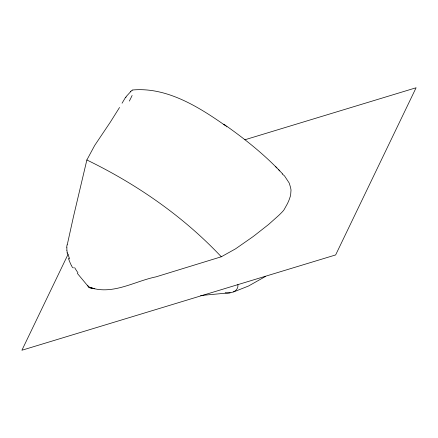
<?xml version="1.0" encoding="UTF-8"?>
<svg xmlns="http://www.w3.org/2000/svg" width="438" height="438" viewBox="0 0 438 438"><rect width="100%" height="100%" fill="white"/><g stroke="black" fill="none" stroke-linecap="round" stroke-linejoin="round"><path stroke-width="0.66" d="M237.916 284.547C238.726 291.473 230.662 293.778 225.176 292.781M67.233 244.875L73.436 216.81L86.866 159.974L94.679 145.46L110.376 122.071L119.541 107.469M68.043 254.358L21.9 350.241L335.645 254.938L416.1 87.759L244.847 139.782M122.049 103.215L125.482 97.466M126.045 96.699L130.562 91.777M130.978 91.345L130.606 91.728M265.401 276.504L248.488 286.036L233.514 291.965M88.284 286.561C90.606 287.646 93.07 288.407 95.561 288.987C116.377 293.071 136.119 280.911 155.988 276.86L221.294 256.777L235.567 248.828L252.326 237.144A96.979 42.552 -41.4 0 0 254.861 235.25L268.56 224.491L278.809 215.354A46.871 20.564 -41.4 0 0 282.077 212.091L282.822 211.297A7.008 3.071 -41.4 0 0 283.216 210.831A10.654 4.676 -41.4 0 0 283.627 210.317A9.499 4.166 -41.4 0 0 284.098 209.665L287.257 203.993A45.995 20.181 -41.4 0 0 288.193 202.022L288.675 200.911A61.391 26.937 -41.4 0 0 289.365 199.186L290.35 196.213A26.138 11.47 -41.4 0 0 290.662 194.702L291.002 190.262A13.37 5.864 -41.4 0 0 290.98 189.753L290.646 187.94A70.392 30.884 -41.4 0 0 290.306 186.626L289.414 183.675A29.97 13.151 -41.4 0 0 289.135 182.931L284.634 176.081A37.788 16.578 -41.4 0 0 284.109 175.534L282.795 174.417M230.169 292.781L200.62 295.519M94.148 288.637L91.077 288.39L89.144 287.514A18.582 8.152 -41.4 0 1 88.087 286.206L87.742 285.187M94.832 288.812L93.54 288.472M93.289 288.401L90.814 287.602M86.866 159.974C136.689 184.157 183.265 216.356 221.294 256.777M223.895 124.228C242.679 137.379 260.796 151.641 276.936 167.968M223.889 124.573C197.56 106.21 166.517 87.195 133.278 89.927A2.338 0.86 -21.3 0 0 132.665 90.069M224.037 124.688L224.497 125.027M226.561 126.637L226.846 126.867M282.209 173.946L282.51 174.187M278.459 169.528L282.505 173.766M275.672 166.681L279.805 170.897M88.733 287.071L77.247 273.263M73.672 267.585L73.869 267.941M69.664 258.946L67.447 252.923M67.255 252.277L67.058 251.417A6.756 3.444 -85.6 0 1 66.883 250.268M66.899 250.257L66.855 248.357A12.965 6.696 -85.5 0 1 66.899 247.262M132.106 95.468A60.105 14.547 -53.4 0 1 129.33 101.085M125.618 97.718A21.966 13.463 -87.7 0 1 126.166 96.946M131.34 90.743A10.972 3.082 -29.5 0 1 130.727 91.405M131.728 90.529A1.292 0.487 -21.1 0 1 132.67 90.047M224.793 125.235A30.233 7.911 41 0 1 225.685 125.925M77.942 272.748A32.067 16.83 54.8 0 1 74.701 267.695M72.593 267.755A27.671 12.625 56.2 0 1 71.564 265.751M71.367 265.483A32.368 11.224 58 0 1 68.317 258.163M67.222 253.186A13.666 7.78 -82 0 1 67.014 252.529M66.724 247.235A12.56 6.225 -85.6 0 1 67.08 244.787"/></g></svg>
